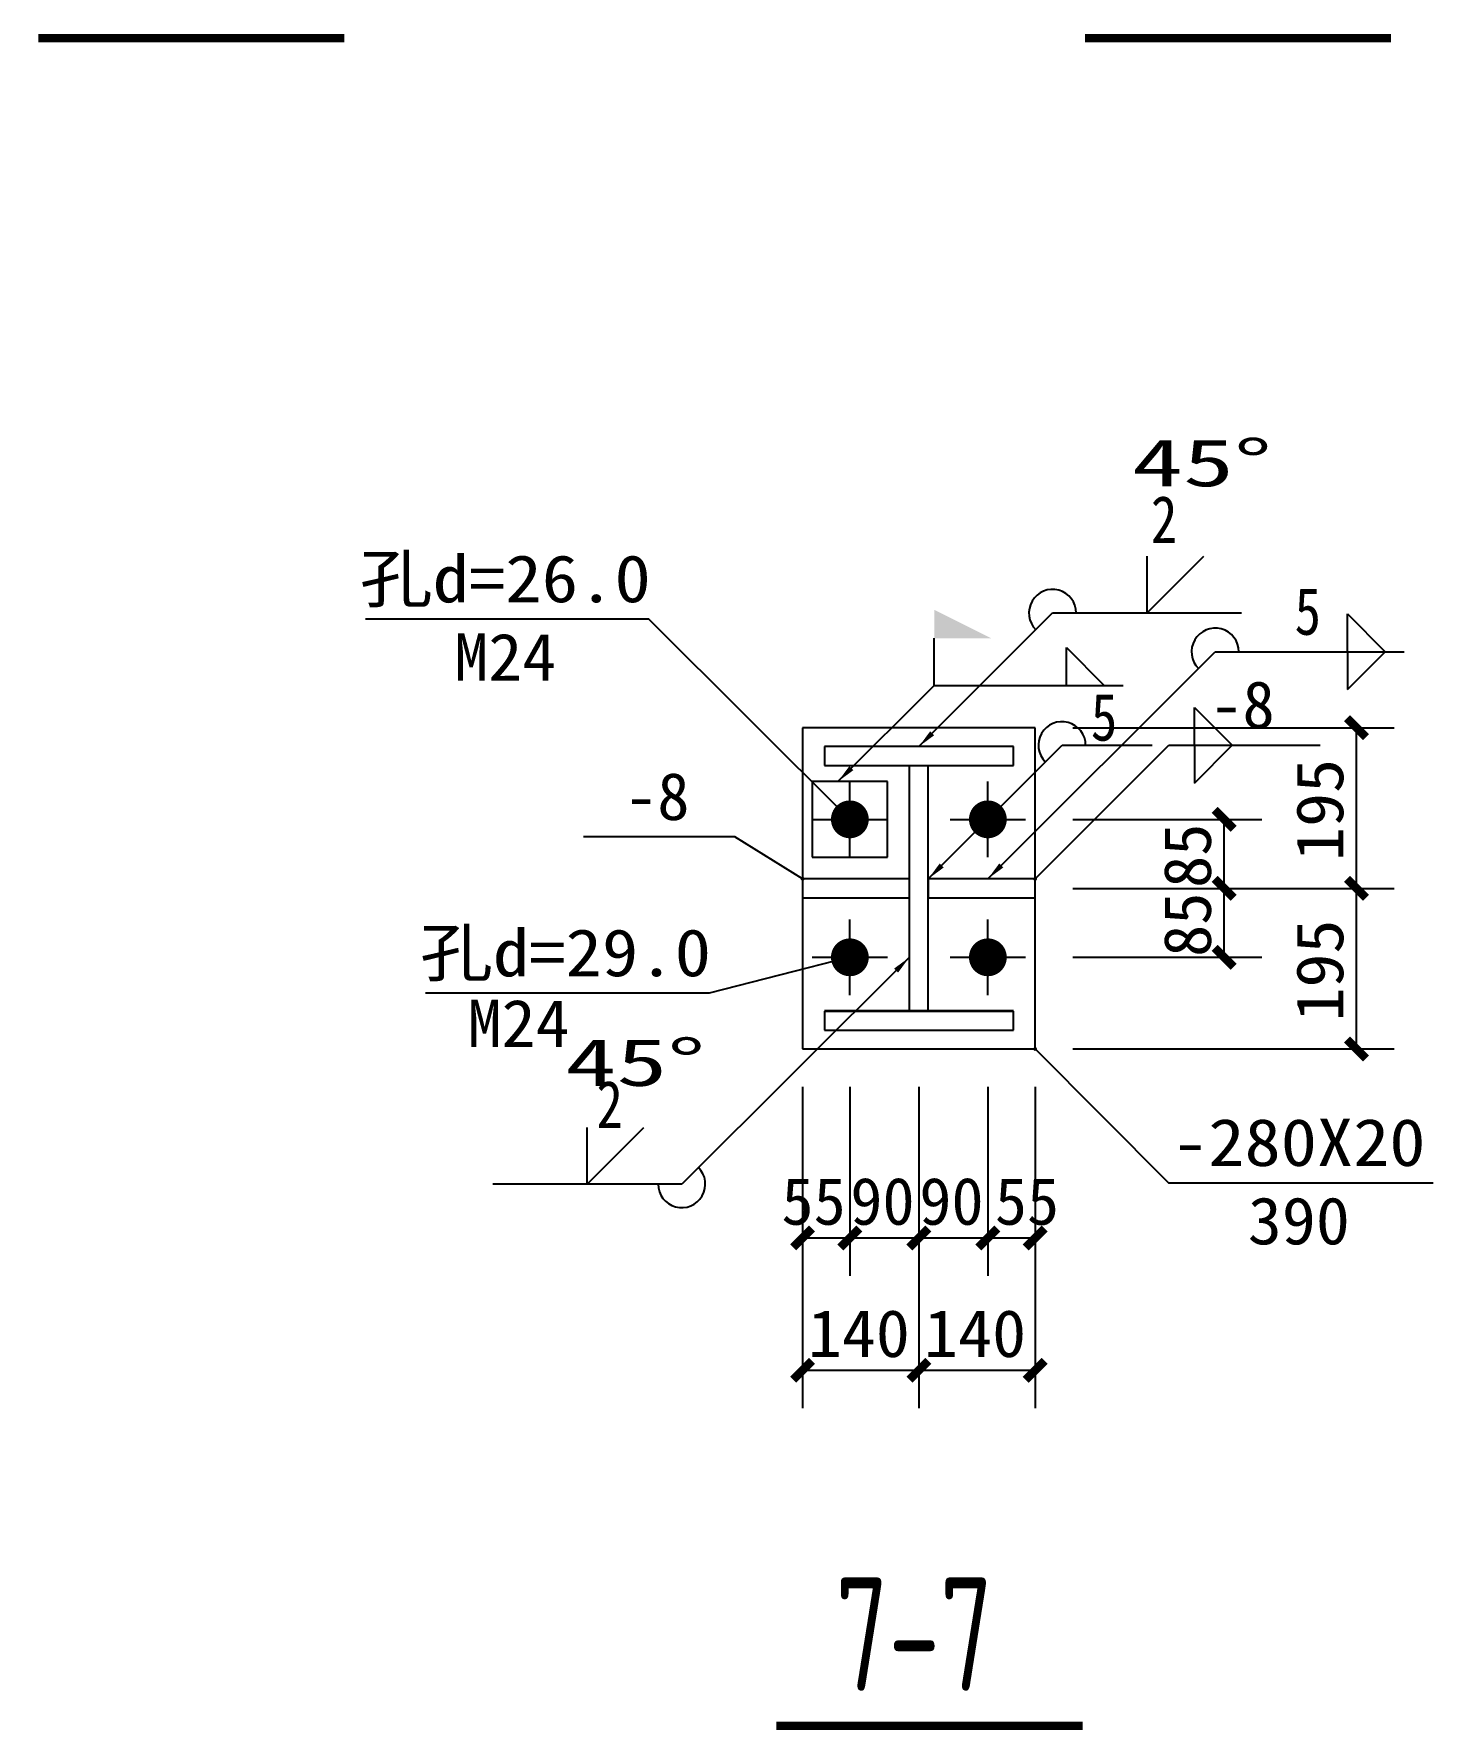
# Model space of a CAD drawing. Extents: x 69728788 to 150163257, y 20675998 to 43663798.
# Drawn here: x 75103692 to 75111093, y 20886595 to 20895570 of the extents above; entities that cross this region are included whole.
import ezdxf
from ezdxf.enums import TextEntityAlignment as Align

# ---------------------------------------------------------------- set-up
doc = ezdxf.new("R2010")
doc.units = 0
doc.header["$LTSCALE"] = 1000
doc.header["$MEASUREMENT"] = 0
for name, color, linetype in [('10', 7, 'CONTINUOUS'), ('1000', 2, 'CONTINUOUS'), ('尺寸标注', 253, 'CONTINUOUS'), ('焊缝标注', 253, 'CONTINUOUS'), ('螺栓孔标注', 253, 'CONTINUOUS'), ('钢板标注', 253, 'CONTINUOUS')]:
    doc.layers.add(name, color=color, linetype=linetype)
doc.layers.add('层10', color=7, linetype='CONTINUOUS', lineweight=35)
doc.styles.add('TSSD_Rein', font='atssdeng.shx', dxfattribs={"width": 0.7, "bigfont": 'atssdchn.shx'})
doc.styles.add('宋体', font='', dxfattribs={"width": 0.8})
doc.styles.get('宋体').set_extended_font_data('SimSun')

msp = doc.modelspace()

# ---------------------------------------------------------------- linework, layer by layer
at = {"layer": '10', "const_width": 45}
for points in [[(75103714.4, 20895547.6), (75105334.4, 20895547.6)], [(75109251.4, 20895547.6), (75110871.4, 20895547.6)], [(75107619, 20886617.8), (75109239, 20886617.8)]]:
    msp.add_lwpolyline(points, dxfattribs=at)
at = {"layer": '1000'}
for p, q in [((75108988.1, 20891899.2), (75107758.1, 20891899.2)), ((75107758.1, 20891899.2), (75107758.1, 20890199.2)), ((75108988.1, 20890199.2), (75108988.1, 20891899.2)), ((75108208.1, 20891614.2), (75107808.1, 20891614.2)), ((75107808.1, 20891614.2), (75107808.1, 20891214.2)), ((75108208.1, 20891214.2), (75108208.1, 20891614.2)), ((75107808.1, 20891214.2), (75108208.1, 20891214.2)), ((75108323.1, 20891099.2), (75107758.1, 20891099.2)), ((75107758.1, 20891099.2), (75107758.1, 20890999.2)), ((75108323.1, 20890999.2), (75108323.1, 20891099.2)), ((75108988.1, 20891099.2), (75108423.1, 20891099.2)), ((75108423.1, 20891099.2), (75108423.1, 20890999.2)), ((75108988.1, 20890999.2), (75108988.1, 20891099.2)), ((75107758.1, 20890999.2), (75108323.1, 20890999.2)), ((75108423.1, 20890999.2), (75108988.1, 20890999.2)), ((75107758.1, 20890199.2), (75108988.1, 20890199.2))]:
    msp.add_line(p, q, dxfattribs=at)
at = {"layer": '尺寸标注', "linetype": 'Continuous'}
for p, q in [((75109830.5, 20892006.1), (75110030.5, 20891806.1)), ((75109830.5, 20891806.1), (75109830.5, 20892006.1)), ((75109188.1, 20891899.2), (75110888.1, 20891899.2)), ((75110688.1, 20891049.2), (75110688.1, 20891899.2)), ((75109695.5, 20891806.1), (75110495.5, 20891806.1)), ((75109830.5, 20891606.1), (75110030.5, 20891806.1)), ((75109830.5, 20891806.1), (75109830.5, 20891606.1)), ((75109188.1, 20891414.2), (75110188.1, 20891414.2)), ((75109988.1, 20891049.2), (75109988.1, 20891414.2)), ((75109188.1, 20891049.2), (75110188.1, 20891049.2)), ((75109188.1, 20891049.2), (75110188.1, 20891049.2)), ((75109188.1, 20891049.2), (75110888.1, 20891049.2)), ((75109188.1, 20891049.2), (75110888.1, 20891049.2)), ((75109988.1, 20890684.2), (75109988.1, 20891049.2)), ((75110688.1, 20890199.2), (75110688.1, 20891049.2)), ((75109188.1, 20890684.2), (75110188.1, 20890684.2)), ((75109188.1, 20890199.2), (75110888.1, 20890199.2)), ((75107758.1, 20889999.2), (75107758.1, 20888999.2)), ((75107758.1, 20889999.2), (75107758.1, 20888299.2)), ((75108008.1, 20889999.2), (75108008.1, 20888999.2)), ((75108008.1, 20889999.2), (75108008.1, 20888999.2)), ((75108373.1, 20889999.2), (75108373.1, 20888999.2)), ((75108373.1, 20889999.2), (75108373.1, 20888999.2)), ((75108373.1, 20889999.2), (75108373.1, 20888299.2)), ((75108373.1, 20889999.2), (75108373.1, 20888299.2)), ((75108738.1, 20889999.2), (75108738.1, 20888999.2)), ((75108738.1, 20889999.2), (75108738.1, 20888999.2)), ((75108988.1, 20889999.2), (75108988.1, 20888999.2)), ((75108988.1, 20889999.2), (75108988.1, 20888299.2)), ((75109693.2, 20889490.2), (75111093.2, 20889490.2)), ((75107758.1, 20889199.2), (75108008.1, 20889199.2)), ((75108008.1, 20889199.2), (75108373.1, 20889199.2)), ((75108373.1, 20889199.2), (75108738.1, 20889199.2)), ((75108738.1, 20889199.2), (75108988.1, 20889199.2)), ((75107758.1, 20888499.2), (75108373.1, 20888499.2)), ((75108373.1, 20888499.2), (75108988.1, 20888499.2))]:
    msp.add_line(p, q, dxfattribs=at)
at = {"layer": '尺寸标注', "color": 3}
for p, q in [((75108873.1, 20891799.2), (75107873.1, 20891799.2)), ((75107873.1, 20891799.2), (75107873.1, 20891699.2)), ((75108873.1, 20891699.2), (75108873.1, 20891799.2)), ((75107873.1, 20891699.2), (75108873.1, 20891699.2)), ((75108323.1, 20890399.2), (75108323.1, 20891699.2)), ((75108423.1, 20890399.2), (75108423.1, 20891699.2)), ((75107873.1, 20890399.2), (75107873.1, 20890299.2)), ((75108873.1, 20890299.2), (75108873.1, 20890399.2)), ((75107873.1, 20890299.2), (75108873.1, 20890299.2))]:
    msp.add_line(p, q, dxfattribs=at)
at = {"layer": '尺寸标注', "color": 3, "lineweight": 35}
msp.add_line((75108873.1, 20890399.2), (75107873.1, 20890399.2), dxfattribs=at)
at = {"layer": '尺寸标注', "linetype": 'Continuous', "const_width": 45}
for points in [[(75110638.1, 20891949.2), (75110738.1, 20891849.2)], [(75109938.1, 20891464.2), (75110038.1, 20891364.2)], [(75109938.1, 20891099.2), (75110038.1, 20890999.2)], [(75109938.1, 20891099.2), (75110038.1, 20890999.2)], [(75110638.1, 20891099.2), (75110738.1, 20890999.2)], [(75110638.1, 20891099.2), (75110738.1, 20890999.2)], [(75109938.1, 20890734.2), (75110038.1, 20890634.2)], [(75110638.1, 20890249.2), (75110738.1, 20890149.2)], [(75107708.1, 20889149.2), (75107808.1, 20889249.2)], [(75107958.1, 20889149.2), (75108058.1, 20889249.2)], [(75107958.1, 20889149.2), (75108058.1, 20889249.2)], [(75108323.1, 20889149.2), (75108423.1, 20889249.2)], [(75108323.1, 20889149.2), (75108423.1, 20889249.2)], [(75108688.1, 20889149.2), (75108788.1, 20889249.2)], [(75108688.1, 20889149.2), (75108788.1, 20889249.2)], [(75108938.1, 20889149.2), (75109038.1, 20889249.2)], [(75107708.1, 20888449.2), (75107808.1, 20888549.2)], [(75108323.1, 20888449.2), (75108423.1, 20888549.2)], [(75108323.1, 20888449.2), (75108423.1, 20888549.2)], [(75108938.1, 20888449.2), (75109038.1, 20888549.2)]]:
    msp.add_lwpolyline(points, dxfattribs=at)
at = {"layer": '层10', "lineweight": 25}
for p, q in [((75108008.1, 20891214.2), (75108008.1, 20891614.2)), ((75108738.1, 20891214.2), (75108738.1, 20891614.2)), ((75107808.1, 20891414.2), (75108208.1, 20891414.2)), ((75108538.1, 20891414.2), (75108938.1, 20891414.2)), ((75108008.1, 20890484.2), (75108008.1, 20890884.2)), ((75108738.1, 20890484.2), (75108738.1, 20890884.2)), ((75107808.1, 20890684.2), (75108208.1, 20890684.2)), ((75108538.1, 20890684.2), (75108938.1, 20890684.2))]:
    msp.add_line(p, q, dxfattribs=at)
at = {"layer": '层10', "color": 1, "linetype": 'Continuous', "const_width": 100}
for points in [[(75108058.1, 20891414.2, 1), (75107958.1, 20891414.2, 1), (75108058.1, 20891414.2, 1)], [(75108788.1, 20891414.2, 1), (75108688.1, 20891414.2, 1), (75108788.1, 20891414.2, 1)], [(75108058.1, 20890684.2, 1), (75107958.1, 20890684.2, 1), (75108058.1, 20890684.2, 1)], [(75108788.1, 20890684.2, 1), (75108688.1, 20890684.2, 1), (75108788.1, 20890684.2, 1)]]:
    msp.add_lwpolyline(points, format="xyb", close=True, dxfattribs=at)
at = {"layer": '焊缝标注'}
for p, q in [((75109580.5, 20892506.1), (75109580.5, 20892806.1)), ((75109580.5, 20892506.1), (75109880.5, 20892806.1)), ((75108373.1, 20891799.2), (75109080.5, 20892506.1)), ((75109080.5, 20892506.1), (75110080.5, 20892506.1)), ((75110640.7, 20892500.8), (75110840.7, 20892300.8)), ((75110640.7, 20892300.8), (75110640.7, 20892500.8)), ((75108454.2, 20892122.9), (75108454.2, 20892372.9)), ((75108738.1, 20891099.2), (75109940.7, 20892300.8)), ((75109154.2, 20892322.9), (75109354.2, 20892122.9)), ((75109154.2, 20892122.9), (75109154.2, 20892322.9)), ((75109940.7, 20892300.8), (75110940.7, 20892300.8)), ((75110640.7, 20892100.8), (75110840.7, 20892300.8)), ((75110640.7, 20892300.8), (75110640.7, 20892100.8)), ((75107945.1, 20891614.2), (75108454.2, 20892122.9)), ((75108454.2, 20892122.9), (75109454.2, 20892122.9)), ((75108423.1, 20891099.2), (75109130.5, 20891806.1)), ((75109130.5, 20891806.1), (75109606.5, 20891806.1)), ((75108323.1, 20890684.2), (75107118.6, 20889484.5)), ((75106618.6, 20889484.5), (75106618.6, 20889784.5)), ((75106618.6, 20889484.5), (75106918.6, 20889784.5)), ((75107118.6, 20889484.5), (75106118.6, 20889484.5))]:
    msp.add_line(p, q, dxfattribs=at)
for centre, start, end in [((75109080.5, 20892506.1), 0, 224.97719), ((75109940.7, 20892300.8), 0, 224.97719), ((75109130.5, 20891806.1), 0, 224.97719), ((75107118.6, 20889484.5), 180, 44.88595)]:
    msp.add_arc(centre, 125, start, end, dxfattribs=at)
for points in [[(75108454.2, 20892372.9), (75108754.2, 20892372.9), (75108454.2, 20892522.9)], [(75108373.1, 20891799.2), (75108454.4, 20891859.3), (75108433.2, 20891880.5)], [(75107945.1, 20891614.2), (75108026.5, 20891674.3), (75108005.3, 20891695.5)], [(75108423.1, 20891099.2), (75108504.4, 20891159.3), (75108483.2, 20891180.5)], [(75108738.1, 20891099.2), (75108819.4, 20891159.3), (75108798.2, 20891180.5)], [(75108323.1, 20890684.2), (75108241.7, 20890624.3), (75108262.8, 20890603)]]:
    msp.add_solid(points, dxfattribs=at)
at = {"layer": '螺栓孔标注'}
for p, q in [((75106945.3, 20892472.8), (75105445.3, 20892472.8)), ((75108008.1, 20891414.2), (75106945.3, 20892472.8)), ((75108008.1, 20890684.2), (75107263.9, 20890493.9)), ((75107263.9, 20890493.9), (75105763.9, 20890493.9))]:
    msp.add_line(p, q, dxfattribs=at)
at = {"layer": '螺栓孔标注', "const_width": 10}
for points in [[(75108013.1, 20891414.2, 1), (75108003.1, 20891414.2, 1), (75108013.1, 20891414.2, 1)], [(75108013.1, 20890684.2, 1), (75108003.1, 20890684.2, 1), (75108013.1, 20890684.2, 1)]]:
    msp.add_lwpolyline(points, format="xyb", close=True, dxfattribs=at)
at = {"layer": '钢板标注'}
for p, q in [((75108988.1, 20891099.2), (75109695.5, 20891806.1)), ((75107399.7, 20891320.9), (75106599.7, 20891320.9)), ((75107758.1, 20891099.2), (75107399.7, 20891320.9)), ((75108988.1, 20890199.2), (75109693.2, 20889490.2))]:
    msp.add_line(p, q, dxfattribs=at)
at = {"layer": '钢板标注', "const_width": 10}
for points in [[(75107763.1, 20891099.2, 1), (75107753.1, 20891099.2, 1), (75107763.1, 20891099.2, 1)], [(75108993.1, 20891099.2, 1), (75108983.1, 20891099.2, 1), (75108993.1, 20891099.2, 1)], [(75108993.1, 20890199.2, 1), (75108983.1, 20890199.2, 1), (75108993.1, 20890199.2, 1)]]:
    msp.add_lwpolyline(points, format="xyb", close=True, dxfattribs=at)

# ---------------------------------------------------------------- texts
at = {"layer": '10', "style": 'TSSD_Rein', "width": 0.7}
msp.add_text('7-7', height=600, dxfattribs=at).set_placement((75107931.8, 20886803.3))
at = {"layer": '尺寸标注', "style": '宋体'}
for s, width, p, p2 in [('45°', 1.040628, (75109500.5, 20893176.1), (75110240.5, 20893176.1)), ('2', 0.787514, (75109600.5, 20892876.1), (75109740.5, 20892876.1)), ('孔d=26.0', 1.082814, (75105415.3, 20892562.8), (75106955.3, 20892562.8)), ('5', 0.787479, (75110360.7, 20892390.8), (75110500.7, 20892390.8)), ('M24', 1.012505, (75105915.3, 20892147.8), (75106455.3, 20892147.8)), ('5', 0.787514, (75109283.1, 20891830.7), (75109423.1, 20891830.7)), ('-8', 0.956257, (75106819.7, 20891410.9), (75107159.7, 20891410.9)), ('孔d=29.0', 1.08281, (75105733.9, 20890583.9), (75107273.9, 20890583.9)), ('M24', 1.012493, (75105985.8, 20890210.5), (75106525.8, 20890210.5)), ('45°', 1.040628, (75106503.1, 20890003.7), (75107243.1, 20890003.7)), ('2', 0.787514, (75106667.5, 20889781.3), (75106807.5, 20889781.3))]:
    msp.add_text(s, height=250, dxfattribs=dict(at, width=width)).set_placement(p, p2, align=Align.FIT)
at = {"layer": '尺寸标注', "linetype": 'Continuous', "style": '宋体'}
for s, width, p, p2 in [('-8', 0.95624, (75109915.5, 20891896.1), (75110255.5, 20891896.1)), ('-280X20', 1.076788, (75109713.2, 20889580.2), (75111053.2, 20889580.2)), ('90', 0.956257, (75108010.6, 20889269.2), (75108350.6, 20889269.2)), ('90', 0.95624, (75108375.6, 20889269.2), (75108715.6, 20889269.2)), ('55', 0.956257, (75107646.4, 20889269.2), (75107986.4, 20889269.2)), ('55', 0.956257, (75108775.3, 20889269.2), (75109115.3, 20889269.2)), ('390', 1.012493, (75110113.2, 20889165.2), (75110653.2, 20889165.2)), ('140', 1.012505, (75107785.6, 20888569.2), (75108325.6, 20888569.2)), ('140', 1.012493, (75108400.6, 20888569.2), (75108940.6, 20888569.2))]:
    msp.add_text(s, height=250, dxfattribs=dict(at, width=width)).set_placement(p, p2, align=Align.FIT)
for s, width, p, p2 in [('195', 1.0125, (75110618.1, 20891194.2), (75110618.1, 20891734.2)), ('85', 0.95625, (75109918.1, 20891051.7), (75109918.1, 20891391.7)), ('85', 0.95625, (75109918.1, 20890686.7), (75109918.1, 20891026.7)), ('195', 1.0125, (75110618.1, 20890344.2), (75110618.1, 20890884.2))]:
    msp.add_text(s, height=250, rotation=90, dxfattribs=dict(at, width=width)).set_placement(p, p2, align=Align.FIT)

doc.saveas('drawing.dxf')
